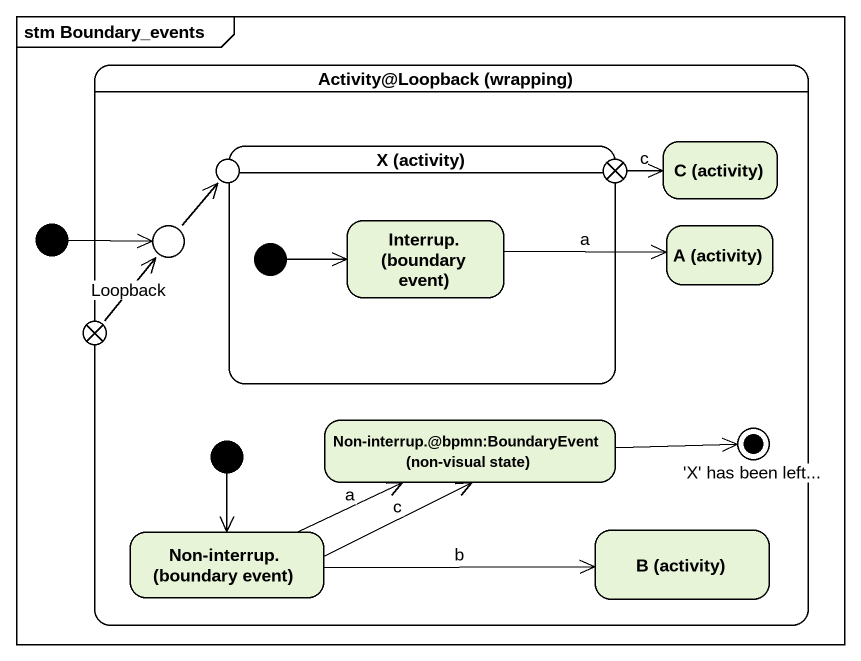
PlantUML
@startuml
mainframe stm Boundary_events
hide empty description
state "Activity@Loopback (wrapping)" as Activity_Loopback_wrapping {
  state "C (activity)" as C_activity
  state "X (activity)" as X_activity {
    state entry1 <<entryPoint>>
    state exit1 <<exitPoint>>
    state "Interrup. (boundary event)" as Interrup_boundary_event
    [*] -right-> Interrup_boundary_event
  }
  state entry2 <<entryPoint>>
  state "A (activity)" as A_activity
  state exit2 <<exitPoint>>
  state "Non-interrup.@bpmn:BoundaryEvent (non-visual state)" as Non_interrup_bpmn
  state "'X' has been left..." as X_has_been_left <<end>>
  state "Non-interrup. (boundary event)" as Non_interrup_boundary_event
  state "B (activity)" as B_activity
  [*] --> Non_interrup_boundary_event
}
state initial1 <<start>>
exit1 -right-> C_activity : c
initial1 -right-> entry2
entry2 -up-> entry1
Interrup_boundary_event -right-> A_activity : a
exit2 -up-> entry2 : Loopback
Non_interrup_bpmn -right-> X_has_been_left
Non_interrup_boundary_event -right-> Non_interrup_bpmn : c
Non_interrup_boundary_event -right-> Non_interrup_bpmn : a
Non_interrup_boundary_event -right-> B_activity : b
@enduml
